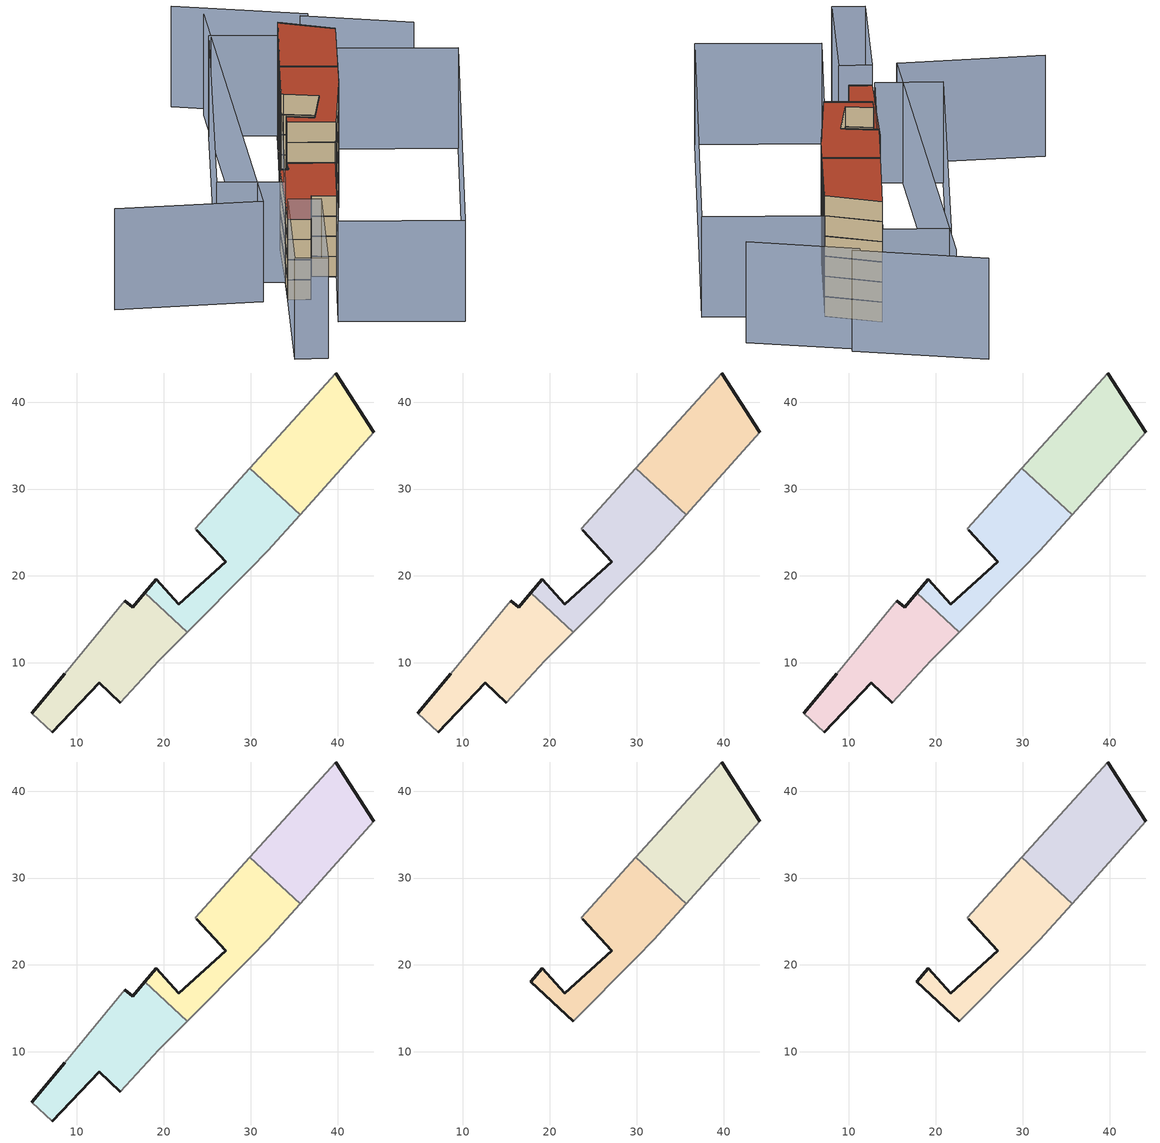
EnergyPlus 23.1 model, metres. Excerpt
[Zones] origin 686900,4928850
90ed36beacc48734_F0_dwelling_0
 floor ground (EU_floor_Construction): 35.67,27.07 44.17,36.54 39.79,43.35 29.9,32.42 z0
 wall outside (EU_wall_Construction): 39.79,43.35 44.17,36.54 z0:3
 wall adiabatic (EU_wall_Construction): 29.9,32.42 39.79,43.35 / 44.17,36.54 35.67,27.07 z0:3
 wall to 90ed36beacc48734_F0_dwelling_1 (EU_wall_Construction): 35.67,27.07 29.9,32.42 z0:3
90ed36beacc48734_F0_dwelling_1
 floor ground (EU_floor_Construction): 29.94,20.85 31.93,22.89 35.67,27.07 29.9,32.42 23.6,25.44 23.81,25.24 27.14,21.61 21.69,16.73 19.1,19.63 17.81,18.07 22.7,13.53 z0
 wall outside (EU_wall_Construction): 17.81,18.07 19.1,19.63 21.69,16.73 27.14,21.61 23.81,25.24 z0:3
 wall adiabatic (EU_wall_Construction): 23.81,25.24 23.6,25.44 29.9,32.42 / 35.67,27.07 31.93,22.89 29.94,20.85 22.7,13.53 z0:3
 wall to 90ed36beacc48734_F0_dwelling_2 (EU_wall_Construction): 22.7,13.53 17.81,18.07 z0:3
90ed36beacc48734_F0_dwelling_2
 floor ground (EU_floor_Construction): 14.99,5.38 19.44,10.23 22.7,13.53 17.81,18.07 16.45,16.4 15.51,17.17 8.57,8.72 4.78,4.18 7.18,2.04 12.54,7.7 z0
 wall outside (EU_wall_Construction): 14.99,5.38 12.54,7.7 7.18,2.04 / 4.78,4.18 8.57,8.72 / 15.51,17.17 16.45,16.4 17.81,18.07 z0:3
 wall adiabatic (EU_wall_Construction): 22.7,13.53 19.44,10.23 14.99,5.38 / 7.18,2.04 4.78,4.18 / 8.57,8.72 15.51,17.17 z0:3
90ed36beacc48734_F1_dwelling_0
 floor to 90ed36beacc48734_F0_dwelling_0 (EU_floor_Construction): 35.67,27.07 44.17,36.54 39.79,43.35 29.9,32.42 z3
 wall outside (EU_wall_Construction): 39.79,43.35 44.17,36.54 z3:6
 wall adiabatic (EU_wall_Construction): 29.9,32.42 39.79,43.35 / 44.17,36.54 35.67,27.07 z3:6
 wall to 90ed36beacc48734_F1_dwelling_1 (EU_wall_Construction): 35.67,27.07 29.9,32.42 z3:6
90ed36beacc48734_F1_dwelling_1
 floor to 90ed36beacc48734_F0_dwelling_1 (EU_floor_Construction): 29.94,20.85 31.93,22.89 35.67,27.07 29.9,32.42 23.6,25.44 23.81,25.24 27.14,21.61 21.69,16.73 19.1,19.63 17.81,18.07 22.7,13.53 z3
 wall outside (EU_wall_Construction): 17.81,18.07 19.1,19.63 21.69,16.73 27.14,21.61 23.81,25.24 z3:6
 wall adiabatic (EU_wall_Construction): 23.81,25.24 23.6,25.44 29.9,32.42 / 35.67,27.07 31.93,22.89 29.94,20.85 22.7,13.53 z3:6
 wall to 90ed36beacc48734_F1_dwelling_2 (EU_wall_Construction): 22.7,13.53 17.81,18.07 z3:6
90ed36beacc48734_F1_dwelling_2
 floor to 90ed36beacc48734_F0_dwelling_2 (EU_floor_Construction): 14.99,5.38 19.44,10.23 22.7,13.53 17.81,18.07 16.45,16.4 15.51,17.17 8.57,8.72 4.78,4.18 7.18,2.04 12.54,7.7 z3
 wall outside (EU_wall_Construction): 14.99,5.38 12.54,7.7 7.18,2.04 / 4.78,4.18 8.57,8.72 / 15.51,17.17 16.45,16.4 17.81,18.07 z3:6
 wall adiabatic (EU_wall_Construction): 22.7,13.53 19.44,10.23 14.99,5.38 / 7.18,2.04 4.78,4.18 / 8.57,8.72 15.51,17.17 z3:6
90ed36beacc48734_F2_dwelling_0
 floor to 90ed36beacc48734_F1_dwelling_0 (EU_floor_Construction): 35.67,27.07 44.17,36.54 39.79,43.35 29.9,32.42 z6
 wall outside (EU_wall_Construction): 39.79,43.35 44.17,36.54 z6:9
 wall adiabatic (EU_wall_Construction): 29.9,32.42 39.79,43.35 / 44.17,36.54 35.67,27.07 z6:9
 wall to 90ed36beacc48734_F2_dwelling_1 (EU_wall_Construction): 35.67,27.07 29.9,32.42 z6:9
90ed36beacc48734_F2_dwelling_1
 floor to 90ed36beacc48734_F1_dwelling_1 (EU_floor_Construction): 29.94,20.85 31.93,22.89 35.67,27.07 29.9,32.42 23.6,25.44 23.81,25.24 27.14,21.61 21.69,16.73 19.1,19.63 17.81,18.07 22.7,13.53 z6
 wall outside (EU_wall_Construction): 17.81,18.07 19.1,19.63 21.69,16.73 27.14,21.61 23.81,25.24 z6:9
 wall adiabatic (EU_wall_Construction): 23.81,25.24 23.6,25.44 29.9,32.42 / 35.67,27.07 31.93,22.89 29.94,20.85 22.7,13.53 z6:9
 wall to 90ed36beacc48734_F2_dwelling_2 (EU_wall_Construction): 22.7,13.53 17.81,18.07 z6:9
90ed36beacc48734_F2_dwelling_2
 floor to 90ed36beacc48734_F1_dwelling_2 (EU_floor_Construction): 14.99,5.38 19.44,10.23 22.7,13.53 17.81,18.07 16.45,16.4 15.51,17.17 8.57,8.72 4.78,4.18 7.18,2.04 12.54,7.7 z6
 wall outside (EU_wall_Construction): 14.99,5.38 12.54,7.7 7.18,2.04 / 4.78,4.18 8.57,8.72 / 15.51,17.17 16.45,16.4 17.81,18.07 z6:9
 wall adiabatic (EU_wall_Construction): 22.7,13.53 19.44,10.23 14.99,5.38 / 7.18,2.04 4.78,4.18 / 8.57,8.72 15.51,17.17 z6:9
90ed36beacc48734_F3_dwelling_0
 floor to 90ed36beacc48734_F2_dwelling_0 (EU_floor_Construction): 35.67,27.07 44.17,36.54 39.79,43.35 29.9,32.42 z9
 wall outside (EU_wall_Construction): 39.79,43.35 44.17,36.54 z9:12
 wall adiabatic (EU_wall_Construction): 29.9,32.42 39.79,43.35 / 44.17,36.54 35.67,27.07 z9:12
 wall to 90ed36beacc48734_F3_dwelling_1 (EU_wall_Construction): 35.67,27.07 29.9,32.42 z9:12
90ed36beacc48734_F3_dwelling_1
 floor to 90ed36beacc48734_F2_dwelling_1 (EU_floor_Construction): 29.94,20.85 31.93,22.89 35.67,27.07 29.9,32.42 23.6,25.44 23.81,25.24 27.14,21.61 21.69,16.73 19.1,19.63 17.81,18.07 22.7,13.53 z9
 wall outside (EU_wall_Construction): 17.81,18.07 19.1,19.63 21.69,16.73 27.14,21.61 23.81,25.24 z9:12
 wall adiabatic (EU_wall_Construction): 23.81,25.24 23.6,25.44 29.9,32.42 / 35.67,27.07 31.93,22.89 29.94,20.85 22.7,13.53 z9:12
 wall to 90ed36beacc48734_F3_dwelling_2 (EU_wall_Construction): 22.7,13.53 17.81,18.07 z9:12
90ed36beacc48734_F3_dwelling_2
 floor to 90ed36beacc48734_F2_dwelling_2 (EU_floor_Construction): 14.99,5.38 19.44,10.23 22.7,13.53 17.81,18.07 16.45,16.4 15.51,17.17 8.57,8.72 4.78,4.18 7.18,2.04 12.54,7.7 z9
 wall outside (EU_wall_Construction): 14.99,5.38 12.54,7.7 7.18,2.04 / 4.78,4.18 8.57,8.72 / 15.51,17.17 16.45,16.4 17.81,18.07 z9:12
 wall adiabatic (EU_wall_Construction): 22.7,13.53 19.44,10.23 14.99,5.38 / 7.18,2.04 4.78,4.18 / 8.57,8.72 15.51,17.17 z9:12
 roof outside (EU_roof_Construction): 22.7,13.53 19.44,10.23 14.99,5.38 12.54,7.7 7.18,2.04 4.78,4.18 8.57,8.72 15.51,17.17 16.45,16.4 17.81,18.07 z12
90ed36beacc48734_F4_dwelling_0
 floor to 90ed36beacc48734_F3_dwelling_0 (EU_floor_Construction): 35.67,27.07 44.17,36.54 39.79,43.35 29.9,32.42 z12
 wall outside (EU_wall_Construction): 39.79,43.35 44.17,36.54 z12:15
 wall adiabatic (EU_wall_Construction): 29.9,32.42 39.79,43.35 / 44.17,36.54 35.67,27.07 z12:15
 wall to 90ed36beacc48734_F4_dwelling_1 (EU_wall_Construction): 35.67,27.07 29.9,32.42 z12:15
90ed36beacc48734_F4_dwelling_1
 floor to 90ed36beacc48734_F3_dwelling_1 (EU_floor_Construction): 29.94,20.85 31.93,22.89 35.67,27.07 29.9,32.42 23.6,25.44 23.81,25.24 27.14,21.61 21.69,16.73 19.1,19.63 17.81,18.07 22.7,13.53 z12
 wall outside (EU_wall_Construction): 22.7,13.53 17.81,18.07 19.1,19.63 21.69,16.73 27.14,21.61 23.81,25.24 z12:15
 wall adiabatic (EU_wall_Construction): 23.81,25.24 23.6,25.44 29.9,32.42 / 35.67,27.07 31.93,22.89 29.94,20.85 22.7,13.53 z12:15
90ed36beacc48734_F5_dwelling_0
 floor to 90ed36beacc48734_F4_dwelling_0 (EU_floor_Construction): 35.67,27.07 44.17,36.54 39.79,43.35 29.9,32.42 z15
 wall outside (EU_wall_Construction): 39.79,43.35 44.17,36.54 z15:18
 wall adiabatic (EU_wall_Construction): 29.9,32.42 39.79,43.35 / 44.17,36.54 35.67,27.07 z15:18
 wall to 90ed36beacc48734_F5_dwelling_1 (EU_wall_Construction): 35.67,27.07 29.9,32.42 z15:18
 roof outside (EU_roof_Construction): 39.79,43.35 44.17,36.54 35.67,27.07 29.9,32.42 z18
90ed36beacc48734_F5_dwelling_1
 floor to 90ed36beacc48734_F4_dwelling_1 (EU_floor_Construction): 29.94,20.85 31.93,22.89 35.67,27.07 29.9,32.42 23.6,25.44 23.81,25.24 27.14,21.61 21.69,16.73 19.1,19.63 17.81,18.07 22.7,13.53 z15
 wall outside (EU_wall_Construction): 22.7,13.53 17.81,18.07 19.1,19.63 21.69,16.73 27.14,21.61 23.81,25.24 z15:18
 wall adiabatic (EU_wall_Construction): 23.81,25.24 23.6,25.44 29.9,32.42 / 35.67,27.07 31.93,22.89 29.94,20.85 22.7,13.53 z15:18
 roof outside (EU_roof_Construction): 35.67,27.07 31.93,22.89 29.94,20.85 22.7,13.53 17.81,18.07 19.1,19.63 21.69,16.73 27.14,21.61 23.81,25.24 23.6,25.44 29.9,32.42 z18
shading: 38.95,57.07 1.95,6.08 / 1.95,6.08 -14.51,18.03 / 57.89,35.52 48.21,47.77 / 49.33,47.51 37.64,62.17 / -4.59,-13.77 -8.06,-10.79 / -8.06,-10.79 4.78,4.18 / 4.78,4.18 8.26,1.2 / 8.26,1.2 -4.59,-13.77 / 56.52,25.28 17.56,-17.46 / 17.56,-17.46 4.78,-5.81 / 4.78,-5.81 43.74,36.93 / 43.74,36.93 56.52,25.28 / 41.43,45.18 8.57,8.73 / 8.57,8.73 1.68,14.94 / 1.68,14.94 34.55,51.39 / 34.55,51.39 41.43,45.18 z0:15
[Building]
EU S2 Campaign: North Axis=0; Terrain=City; Solar Distribution=FullExterior
[Site:Location]
Bologna: Latitude=44.5; Longitude=11.25; Time Zone=1; Elevation=37
[SizingPeriod:WeatherFileDays]
AnnualSizingPeriod: Begin Month=1; Begin Day of Month=1; End Month=12; End Day of Month=31; Day of Week for Start Day=Monday; Use Weather File Daylight Saving Period=No; Use Weather File Rain and Snow Indicators=No
[MATERIAL]
EU_InternalMass_Material: Roughness=MediumRough; Thickness=0.1; Conductivity=1; Density=1800; Specific Heat=900; Thermal Absorptance=0.9; Solar Absorptance=0.7; Visible Absorptance=0.7
[MATERIAL:NOMASS] Roughness=MediumRough; Thermal Absorptance=0.9; Solar Absorptance=0.7; Visible Absorptance=0.7
Name | Thermal Resistance
EU_wall_NoMass | 0.905828
EU_roof_NoMass | 0.37593
EU_floor_NoMass | 0.67114
[CONSTRUCTION]
EU_wall_Construction: EU_wall_NoMass
EU_roof_Construction: EU_roof_NoMass
EU_floor_Construction: EU_floor_NoMass
EU_InternalMass_Construction: EU_InternalMass_Material
[ZONE] Type=1; Multiplier=1; Ceiling Height=autocalculate; Floor Area=autocalculate; Part of Total Floor Area=Yes
Name | Volume
90ed36beacc48734_F0_dwelling_0 | 323.084
90ed36beacc48734_F1_dwelling_0; 90ed36beacc48734_F2_dwelling_0; 90ed36beacc48734_F3_dwelling_0; 90ed36beacc48734_F4_dwelling_0; 90ed36beacc48734_F5_dwelling_0 | 323.086
90ed36beacc48734_F0_dwelling_1 | 323.134
90ed36beacc48734_F1_dwelling_1; 90ed36beacc48734_F2_dwelling_1; 90ed36beacc48734_F3_dwelling_1; 90ed36beacc48734_F4_dwelling_1; 90ed36beacc48734_F5_dwelling_1 | 323.132
90ed36beacc48734_F0_dwelling_2 | 323.099
90ed36beacc48734_F1_dwelling_2; 90ed36beacc48734_F2_dwelling_2; 90ed36beacc48734_F3_dwelling_2 | 323.097
[INTERNALMASS] Construction=EU_InternalMass_Construction
Name | Zone or ZoneList | Surface Area
90ed36beacc48734_F0_dwelling_0_EU_InternalMass | 90ed36beacc48734_F0_dwelling_0 | 107.695
90ed36beacc48734_F0_dwelling_1_EU_InternalMass | 90ed36beacc48734_F0_dwelling_1 | 107.711
90ed36beacc48734_F0_dwelling_2_EU_InternalMass | 90ed36beacc48734_F0_dwelling_2 | 107.7
90ed36beacc48734_F1_dwelling_0_EU_InternalMass | 90ed36beacc48734_F1_dwelling_0 | 107.695
90ed36beacc48734_F1_dwelling_1_EU_InternalMass | 90ed36beacc48734_F1_dwelling_1 | 107.711
90ed36beacc48734_F1_dwelling_2_EU_InternalMass | 90ed36beacc48734_F1_dwelling_2 | 107.7
90ed36beacc48734_F2_dwelling_0_EU_InternalMass | 90ed36beacc48734_F2_dwelling_0 | 107.695
90ed36beacc48734_F2_dwelling_1_EU_InternalMass | 90ed36beacc48734_F2_dwelling_1 | 107.711
90ed36beacc48734_F2_dwelling_2_EU_InternalMass | 90ed36beacc48734_F2_dwelling_2 | 107.7
90ed36beacc48734_F3_dwelling_0_EU_InternalMass | 90ed36beacc48734_F3_dwelling_0 | 107.695
90ed36beacc48734_F3_dwelling_1_EU_InternalMass | 90ed36beacc48734_F3_dwelling_1 | 107.711
90ed36beacc48734_F3_dwelling_2_EU_InternalMass | 90ed36beacc48734_F3_dwelling_2 | 107.7
90ed36beacc48734_F4_dwelling_0_EU_InternalMass | 90ed36beacc48734_F4_dwelling_0 | 161.556
90ed36beacc48734_F4_dwelling_1_EU_InternalMass | 90ed36beacc48734_F4_dwelling_1 | 161.553
90ed36beacc48734_F5_dwelling_0_EU_InternalMass | 90ed36beacc48734_F5_dwelling_0 | 161.556
90ed36beacc48734_F5_dwelling_1_EU_InternalMass | 90ed36beacc48734_F5_dwelling_1 | 161.553
[OTHEREQUIPMENT] Fuel Type=Electricity; Design Level Calculation Method=Watts/Area; Power per Zone Floor Area=1; Fraction Latent=0; Fraction Radiant=0; Fraction Lost=0; Carbon Dioxide Generation Rate=0; EndUse Subcategory=EU_Step8_InternalGains
Name | Zone or ZoneList or Space or SpaceList | Schedule
EU_Step8_InternalGain_90ed36beacc48734_F0_dwelling_0_f000 | 90ed36beacc48734_F0_dwelling_0 | EU_Step8_GainSchedule_90ed36beacc48734_F0_dwelling_0_f000
EU_Step8_InternalGain_90ed36beacc48734_F0_dwelling_1_f000 | 90ed36beacc48734_F0_dwelling_1 | EU_Step8_GainSchedule_90ed36beacc48734_F0_dwelling_1_f000
EU_Step8_InternalGain_90ed36beacc48734_F0_dwelling_2_f000 | 90ed36beacc48734_F0_dwelling_2 | EU_Step8_GainSchedule_90ed36beacc48734_F0_dwelling_2_f000
EU_Step8_InternalGain_90ed36beacc48734_F1_dwelling_0_f000 | 90ed36beacc48734_F1_dwelling_0 | EU_Step8_GainSchedule_90ed36beacc48734_F1_dwelling_0_f000
EU_Step8_InternalGain_90ed36beacc48734_F1_dwelling_1_f000 | 90ed36beacc48734_F1_dwelling_1 | EU_Step8_GainSchedule_90ed36beacc48734_F1_dwelling_1_f000
EU_Step8_InternalGain_90ed36beacc48734_F1_dwelling_2_f000 | 90ed36beacc48734_F1_dwelling_2 | EU_Step8_GainSchedule_90ed36beacc48734_F1_dwelling_2_f000
EU_Step8_InternalGain_90ed36beacc48734_F2_dwelling_0_f000 | 90ed36beacc48734_F2_dwelling_0 | EU_Step8_GainSchedule_90ed36beacc48734_F2_dwelling_0_f000
EU_Step8_InternalGain_90ed36beacc48734_F2_dwelling_1_f000 | 90ed36beacc48734_F2_dwelling_1 | EU_Step8_GainSchedule_90ed36beacc48734_F2_dwelling_1_f000
EU_Step8_InternalGain_90ed36beacc48734_F2_dwelling_2_f000 | 90ed36beacc48734_F2_dwelling_2 | EU_Step8_GainSchedule_90ed36beacc48734_F2_dwelling_2_f000
EU_Step8_InternalGain_90ed36beacc48734_F3_dwelling_0_f000 | 90ed36beacc48734_F3_dwelling_0 | EU_Step8_GainSchedule_90ed36beacc48734_F3_dwelling_0_f000
EU_Step8_InternalGain_90ed36beacc48734_F3_dwelling_1_f000 | 90ed36beacc48734_F3_dwelling_1 | EU_Step8_GainSchedule_90ed36beacc48734_F3_dwelling_1_f000
EU_Step8_InternalGain_90ed36beacc48734_F3_dwelling_2_f000 | 90ed36beacc48734_F3_dwelling_2 | EU_Step8_GainSchedule_90ed36beacc48734_F3_dwelling_2_f000
EU_Step8_InternalGain_90ed36beacc48734_F4_dwelling_0_f000 | 90ed36beacc48734_F4_dwelling_0 | EU_Step8_GainSchedule_90ed36beacc48734_F4_dwelling_0_f000
EU_Step8_InternalGain_90ed36beacc48734_F4_dwelling_1_f000 | 90ed36beacc48734_F4_dwelling_1 | EU_Step8_GainSchedule_90ed36beacc48734_F4_dwelling_1_f000
EU_Step8_InternalGain_90ed36beacc48734_F5_dwelling_0_f000 | 90ed36beacc48734_F5_dwelling_0 | EU_Step8_GainSchedule_90ed36beacc48734_F5_dwelling_0_f000
EU_Step8_InternalGain_90ed36beacc48734_F5_dwelling_1_f000 | 90ed36beacc48734_F5_dwelling_1 | EU_Step8_GainSchedule_90ed36beacc48734_F5_dwelling_1_f000
[ZONEVENTILATION:DESIGNFLOWRATE] Schedule=EU_AlwaysOn; Design Flow Rate Calculation Method=AirChanges/Hour; Air Changes per Hour=0.73129; Ventilation Type=Natural; Fan Pressure Rise=0; Fan Total Efficiency=1; Constant Term Coefficient=1; Temperature Term Coefficient=0; Velocity Term Coefficient=0; Velocity Squared Term Coefficient=0; Minimum Indoor Temperature=-100; Maximum Indoor Temperature=100; Delta Temperature=-100; Minimum Outdoor Temperature=-100; Maximum Outdoor Temperature=100; Maximum Wind Speed=40
Name | Zone or ZoneList or Space or SpaceList
EU_ConstantAir_90ed36beacc48734_F0_dwelling_0 | 90ed36beacc48734_F0_dwelling_0
EU_ConstantAir_90ed36beacc48734_F0_dwelling_1 | 90ed36beacc48734_F0_dwelling_1
EU_ConstantAir_90ed36beacc48734_F0_dwelling_2 | 90ed36beacc48734_F0_dwelling_2
EU_ConstantAir_90ed36beacc48734_F1_dwelling_0 | 90ed36beacc48734_F1_dwelling_0
EU_ConstantAir_90ed36beacc48734_F1_dwelling_1 | 90ed36beacc48734_F1_dwelling_1
EU_ConstantAir_90ed36beacc48734_F1_dwelling_2 | 90ed36beacc48734_F1_dwelling_2
EU_ConstantAir_90ed36beacc48734_F2_dwelling_0 | 90ed36beacc48734_F2_dwelling_0
EU_ConstantAir_90ed36beacc48734_F2_dwelling_1 | 90ed36beacc48734_F2_dwelling_1
EU_ConstantAir_90ed36beacc48734_F2_dwelling_2 | 90ed36beacc48734_F2_dwelling_2
EU_ConstantAir_90ed36beacc48734_F3_dwelling_0 | 90ed36beacc48734_F3_dwelling_0
EU_ConstantAir_90ed36beacc48734_F3_dwelling_1 | 90ed36beacc48734_F3_dwelling_1
EU_ConstantAir_90ed36beacc48734_F3_dwelling_2 | 90ed36beacc48734_F3_dwelling_2
EU_ConstantAir_90ed36beacc48734_F4_dwelling_0 | 90ed36beacc48734_F4_dwelling_0
EU_ConstantAir_90ed36beacc48734_F4_dwelling_1 | 90ed36beacc48734_F4_dwelling_1
EU_ConstantAir_90ed36beacc48734_F5_dwelling_0 | 90ed36beacc48734_F5_dwelling_0
EU_ConstantAir_90ed36beacc48734_F5_dwelling_1 | 90ed36beacc48734_F5_dwelling_1
[SIZING:ZONE] Zone Cooling Design Supply Air Temperature Input Method=SupplyAirTemperature; Zone Cooling Design Supply Air Temperature=13; Zone Heating Design Supply Air Temperature Input Method=SupplyAirTemperature; Zone Heating Design Supply Air Temperature=50; Zone Cooling Design Supply Air Humidity Ratio=0.008; Zone Heating Design Supply Air Humidity Ratio=0.008; Cooling Design Air Flow Method=DesignDay; Cooling Design Air Flow Rate=0; Cooling Minimum Air Flow per Zone Floor Area=0.000762; Cooling Minimum Air Flow=0; Cooling Minimum Air Flow Fraction=0.2; Heating Design Air Flow Method=DesignDay; Heating Design Air Flow Rate=0; Heating Maximum Air Flow per Zone Floor Area=0.002032; Heating Maximum Air Flow=0.141576; Heating Maximum Air Flow Fraction=0.3; Account for Dedicated Outdoor Air System=No; Dedicated Outdoor Air System Control Strategy=NeutralSupplyAir; Dedicated Outdoor Air Low Setpoint Temperature for Design=autosize; Dedicated Outdoor Air High Setpoint Temperature for Design=autosize; Zone Load Sizing Method=Sensible Load Only No Latent Load; Zone Latent Cooling Design Supply Air Humidity Ratio Input Method=HumidityRatioDifference; Zone Cooling Design Supply Air Humidity Ratio Difference=0.005; Zone Latent Heating Design Supply Air Humidity Ratio Input Method=HumidityRatioDifference; Zone Humidification Design Supply Air Humidity Ratio Difference=0.005
90ed36beacc48734_F0_dwelling_0; 90ed36beacc48734_F0_dwelling_1; 90ed36beacc48734_F0_dwelling_2; 90ed36beacc48734_F1_dwelling_0; 90ed36beacc48734_F1_dwelling_1; 90ed36beacc48734_F1_dwelling_2; 90ed36beacc48734_F2_dwelling_0; 90ed36beacc48734_F2_dwelling_1; 90ed36beacc48734_F2_dwelling_2; 90ed36beacc48734_F3_dwelling_0; 90ed36beacc48734_F3_dwelling_1; 90ed36beacc48734_F3_dwelling_2; 90ed36beacc48734_F4_dwelling_0; 90ed36beacc48734_F4_dwelling_1; 90ed36beacc48734_F5_dwelling_0; 90ed36beacc48734_F5_dwelling_1
[ThermostatSetpoint:DualSetpoint] Heating Setpoint Temperature Schedule=HVACTemplate-Always 20; Cooling Setpoint Temperature Schedule=HVACTemplate-Always 50
EU_HeatOnly_90ed36beacc48734_F0_dwelling_0 Dual SP Control; EU_HeatOnly_90ed36beacc48734_F0_dwelling_1 Dual SP Control; EU_HeatOnly_90ed36beacc48734_F0_dwelling_2 Dual SP Control; EU_HeatOnly_90ed36beacc48734_F1_dwelling_0 Dual SP Control; EU_HeatOnly_90ed36beacc48734_F1_dwelling_1 Dual SP Control; EU_HeatOnly_90ed36beacc48734_F1_dwelling_2 Dual SP Control; EU_HeatOnly_90ed36beacc48734_F2_dwelling_0 Dual SP Control; EU_HeatOnly_90ed36beacc48734_F2_dwelling_1 Dual SP Control; EU_HeatOnly_90ed36beacc48734_F2_dwelling_2 Dual SP Control; EU_HeatOnly_90ed36beacc48734_F3_dwelling_0 Dual SP Control; EU_HeatOnly_90ed36beacc48734_F3_dwelling_1 Dual SP Control; EU_HeatOnly_90ed36beacc48734_F3_dwelling_2 Dual SP Control; EU_HeatOnly_90ed36beacc48734_F4_dwelling_0 Dual SP Control; EU_HeatOnly_90ed36beacc48734_F4_dwelling_1 Dual SP Control; EU_HeatOnly_90ed36beacc48734_F5_dwelling_0 Dual SP Control; EU_HeatOnly_90ed36beacc48734_F5_dwelling_1 Dual SP Control
[ZoneControl:Thermostat] Control Type Schedule=HVACTemplate-Always 4
Name | Zone or ZoneList | Control
90ed36beacc48734_F0_dwelling_0 Thermostat | 90ed36beacc48734_F0_dwelling_0 | EU_HeatOnly_90ed36beacc48734_F0_dwelling_0 Dual SP Control
90ed36beacc48734_F0_dwelling_1 Thermostat | 90ed36beacc48734_F0_dwelling_1 | EU_HeatOnly_90ed36beacc48734_F0_dwelling_1 Dual SP Control
90ed36beacc48734_F0_dwelling_2 Thermostat | 90ed36beacc48734_F0_dwelling_2 | EU_HeatOnly_90ed36beacc48734_F0_dwelling_2 Dual SP Control
90ed36beacc48734_F1_dwelling_0 Thermostat | 90ed36beacc48734_F1_dwelling_0 | EU_HeatOnly_90ed36beacc48734_F1_dwelling_0 Dual SP Control
90ed36beacc48734_F1_dwelling_1 Thermostat | 90ed36beacc48734_F1_dwelling_1 | EU_HeatOnly_90ed36beacc48734_F1_dwelling_1 Dual SP Control
90ed36beacc48734_F1_dwelling_2 Thermostat | 90ed36beacc48734_F1_dwelling_2 | EU_HeatOnly_90ed36beacc48734_F1_dwelling_2 Dual SP Control
90ed36beacc48734_F2_dwelling_0 Thermostat | 90ed36beacc48734_F2_dwelling_0 | EU_HeatOnly_90ed36beacc48734_F2_dwelling_0 Dual SP Control
90ed36beacc48734_F2_dwelling_1 Thermostat | 90ed36beacc48734_F2_dwelling_1 | EU_HeatOnly_90ed36beacc48734_F2_dwelling_1 Dual SP Control
90ed36beacc48734_F2_dwelling_2 Thermostat | 90ed36beacc48734_F2_dwelling_2 | EU_HeatOnly_90ed36beacc48734_F2_dwelling_2 Dual SP Control
90ed36beacc48734_F3_dwelling_0 Thermostat | 90ed36beacc48734_F3_dwelling_0 | EU_HeatOnly_90ed36beacc48734_F3_dwelling_0 Dual SP Control
90ed36beacc48734_F3_dwelling_1 Thermostat | 90ed36beacc48734_F3_dwelling_1 | EU_HeatOnly_90ed36beacc48734_F3_dwelling_1 Dual SP Control
90ed36beacc48734_F3_dwelling_2 Thermostat | 90ed36beacc48734_F3_dwelling_2 | EU_HeatOnly_90ed36beacc48734_F3_dwelling_2 Dual SP Control
90ed36beacc48734_F4_dwelling_0 Thermostat | 90ed36beacc48734_F4_dwelling_0 | EU_HeatOnly_90ed36beacc48734_F4_dwelling_0 Dual SP Control
90ed36beacc48734_F4_dwelling_1 Thermostat | 90ed36beacc48734_F4_dwelling_1 | EU_HeatOnly_90ed36beacc48734_F4_dwelling_1 Dual SP Control
90ed36beacc48734_F5_dwelling_0 Thermostat | 90ed36beacc48734_F5_dwelling_0 | EU_HeatOnly_90ed36beacc48734_F5_dwelling_0 Dual SP Control
90ed36beacc48734_F5_dwelling_1 Thermostat | 90ed36beacc48734_F5_dwelling_1 | EU_HeatOnly_90ed36beacc48734_F5_dwelling_1 Dual SP Control
[Zone equipment]
90ed36beacc48734_F0_dwelling_0: 90ed36beacc48734_F0_dwelling_0 Ideal Loads Air System
90ed36beacc48734_F0_dwelling_1: 90ed36beacc48734_F0_dwelling_1 Ideal Loads Air System
90ed36beacc48734_F0_dwelling_2: 90ed36beacc48734_F0_dwelling_2 Ideal Loads Air System
90ed36beacc48734_F1_dwelling_0: 90ed36beacc48734_F1_dwelling_0 Ideal Loads Air System
90ed36beacc48734_F1_dwelling_1: 90ed36beacc48734_F1_dwelling_1 Ideal Loads Air System
90ed36beacc48734_F1_dwelling_2: 90ed36beacc48734_F1_dwelling_2 Ideal Loads Air System
90ed36beacc48734_F2_dwelling_0: 90ed36beacc48734_F2_dwelling_0 Ideal Loads Air System
90ed36beacc48734_F2_dwelling_1: 90ed36beacc48734_F2_dwelling_1 Ideal Loads Air System
90ed36beacc48734_F2_dwelling_2: 90ed36beacc48734_F2_dwelling_2 Ideal Loads Air System
90ed36beacc48734_F3_dwelling_0: 90ed36beacc48734_F3_dwelling_0 Ideal Loads Air System
90ed36beacc48734_F3_dwelling_1: 90ed36beacc48734_F3_dwelling_1 Ideal Loads Air System
90ed36beacc48734_F3_dwelling_2: 90ed36beacc48734_F3_dwelling_2 Ideal Loads Air System
90ed36beacc48734_F4_dwelling_0: 90ed36beacc48734_F4_dwelling_0 Ideal Loads Air System
90ed36beacc48734_F4_dwelling_1: 90ed36beacc48734_F4_dwelling_1 Ideal Loads Air System
90ed36beacc48734_F5_dwelling_0: 90ed36beacc48734_F5_dwelling_0 Ideal Loads Air System
90ed36beacc48734_F5_dwelling_1: 90ed36beacc48734_F5_dwelling_1 Ideal Loads Air System
[ZoneHVAC:IdealLoadsAirSystem] Availability Schedule=EU_AlwaysOn; Maximum Heating Supply Air Temperature [C]=50; Minimum Cooling Supply Air Temperature [C]=13; Maximum Heating Supply Air Humidity Ratio [kg-H20/kg-air]=0.0156; Minimum Cooling Supply Air Humidity Ratio [kg-H20/kg-air]=0.0077; Heating Limit=NoLimit; Cooling Limit=NoLimit; Heating Availability Schedule=EU_AlwaysOn; Cooling Availability Schedule=EU_CoolingOff; Dehumidification Control Type=ConstantSensibleHeatRatio; Cooling Sensible Heat Ratio=0.7; Humidification Control Type=None; Demand Controlled Ventilation Type=None; Outdoor Air Economizer Type=NoEconomizer; Heat Recovery Type=None; Sensible Heat Recovery Effectiveness=0.7; Latent Heat Recovery Effectiveness=0.65
90ed36beacc48734_F0_dwelling_0 Ideal Loads Air System; 90ed36beacc48734_F0_dwelling_1 Ideal Loads Air System; 90ed36beacc48734_F0_dwelling_2 Ideal Loads Air System; 90ed36beacc48734_F1_dwelling_0 Ideal Loads Air System; 90ed36beacc48734_F1_dwelling_1 Ideal Loads Air System; 90ed36beacc48734_F1_dwelling_2 Ideal Loads Air System; 90ed36beacc48734_F2_dwelling_0 Ideal Loads Air System; 90ed36beacc48734_F2_dwelling_1 Ideal Loads Air System; 90ed36beacc48734_F2_dwelling_2 Ideal Loads Air System; 90ed36beacc48734_F3_dwelling_0 Ideal Loads Air System; 90ed36beacc48734_F3_dwelling_1 Ideal Loads Air System; 90ed36beacc48734_F3_dwelling_2 Ideal Loads Air System; 90ed36beacc48734_F4_dwelling_0 Ideal Loads Air System; 90ed36beacc48734_F4_dwelling_1 Ideal Loads Air System; 90ed36beacc48734_F5_dwelling_0 Ideal Loads Air System; 90ed36beacc48734_F5_dwelling_1 Ideal Loads Air System
[SCHEDULE:CONSTANT]
Name | Hourly Value
EU_AlwaysOn | 1
EU_CoolingOff | 0
[SCHEDULE:FILE] Column Number=1; Rows to Skip at Top=0; Number of Hours of Data=8760; Column Separator=Comma; Interpolate to Timestep=No; Minutes per Item=60; Adjust Schedule for Daylight Savings=Yes
Name | File
EU_Step8_GainSchedule_90ed36beacc48734_F0_dwelling_0_f000 | ../../schedules/90ed36beacc48734/90ed36beacc48734_F0_dwelling_0_f000_gain.csv
EU_Step8_GainSchedule_90ed36beacc48734_F0_dwelling_1_f000 | ../../schedules/90ed36beacc48734/90ed36beacc48734_F0_dwelling_1_f000_gain.csv
EU_Step8_GainSchedule_90ed36beacc48734_F0_dwelling_2_f000 | ../../schedules/90ed36beacc48734/90ed36beacc48734_F0_dwelling_2_f000_gain.csv
EU_Step8_GainSchedule_90ed36beacc48734_F1_dwelling_0_f000 | ../../schedules/90ed36beacc48734/90ed36beacc48734_F1_dwelling_0_f000_gain.csv
EU_Step8_GainSchedule_90ed36beacc48734_F1_dwelling_1_f000 | ../../schedules/90ed36beacc48734/90ed36beacc48734_F1_dwelling_1_f000_gain.csv
EU_Step8_GainSchedule_90ed36beacc48734_F1_dwelling_2_f000 | ../../schedules/90ed36beacc48734/90ed36beacc48734_F1_dwelling_2_f000_gain.csv
EU_Step8_GainSchedule_90ed36beacc48734_F2_dwelling_0_f000 | ../../schedules/90ed36beacc48734/90ed36beacc48734_F2_dwelling_0_f000_gain.csv
EU_Step8_GainSchedule_90ed36beacc48734_F2_dwelling_1_f000 | ../../schedules/90ed36beacc48734/90ed36beacc48734_F2_dwelling_1_f000_gain.csv
EU_Step8_GainSchedule_90ed36beacc48734_F2_dwelling_2_f000 | ../../schedules/90ed36beacc48734/90ed36beacc48734_F2_dwelling_2_f000_gain.csv
EU_Step8_GainSchedule_90ed36beacc48734_F3_dwelling_0_f000 | ../../schedules/90ed36beacc48734/90ed36beacc48734_F3_dwelling_0_f000_gain.csv
EU_Step8_GainSchedule_90ed36beacc48734_F3_dwelling_1_f000 | ../../schedules/90ed36beacc48734/90ed36beacc48734_F3_dwelling_1_f000_gain.csv
EU_Step8_GainSchedule_90ed36beacc48734_F3_dwelling_2_f000 | ../../schedules/90ed36beacc48734/90ed36beacc48734_F3_dwelling_2_f000_gain.csv
EU_Step8_GainSchedule_90ed36beacc48734_F4_dwelling_0_f000 | ../../schedules/90ed36beacc48734/90ed36beacc48734_F4_dwelling_0_f000_gain.csv
EU_Step8_GainSchedule_90ed36beacc48734_F4_dwelling_1_f000 | ../../schedules/90ed36beacc48734/90ed36beacc48734_F4_dwelling_1_f000_gain.csv
EU_Step8_GainSchedule_90ed36beacc48734_F5_dwelling_0_f000 | ../../schedules/90ed36beacc48734/90ed36beacc48734_F5_dwelling_0_f000_gain.csv
EU_Step8_GainSchedule_90ed36beacc48734_F5_dwelling_1_f000 | ../../schedules/90ed36beacc48734/90ed36beacc48734_F5_dwelling_1_f000_gain.csv
[Schedule:Compact]
HVACTemplate-Always 20: Through: 12/31, For: AllDays, Until: 24:00, 20
HVACTemplate-Always 50: Through: 12/31, For: AllDays, Until: 24:00, 50
HVACTemplate-Always 4: Through: 12/31, For: AllDays, Until: 24:00, 4
